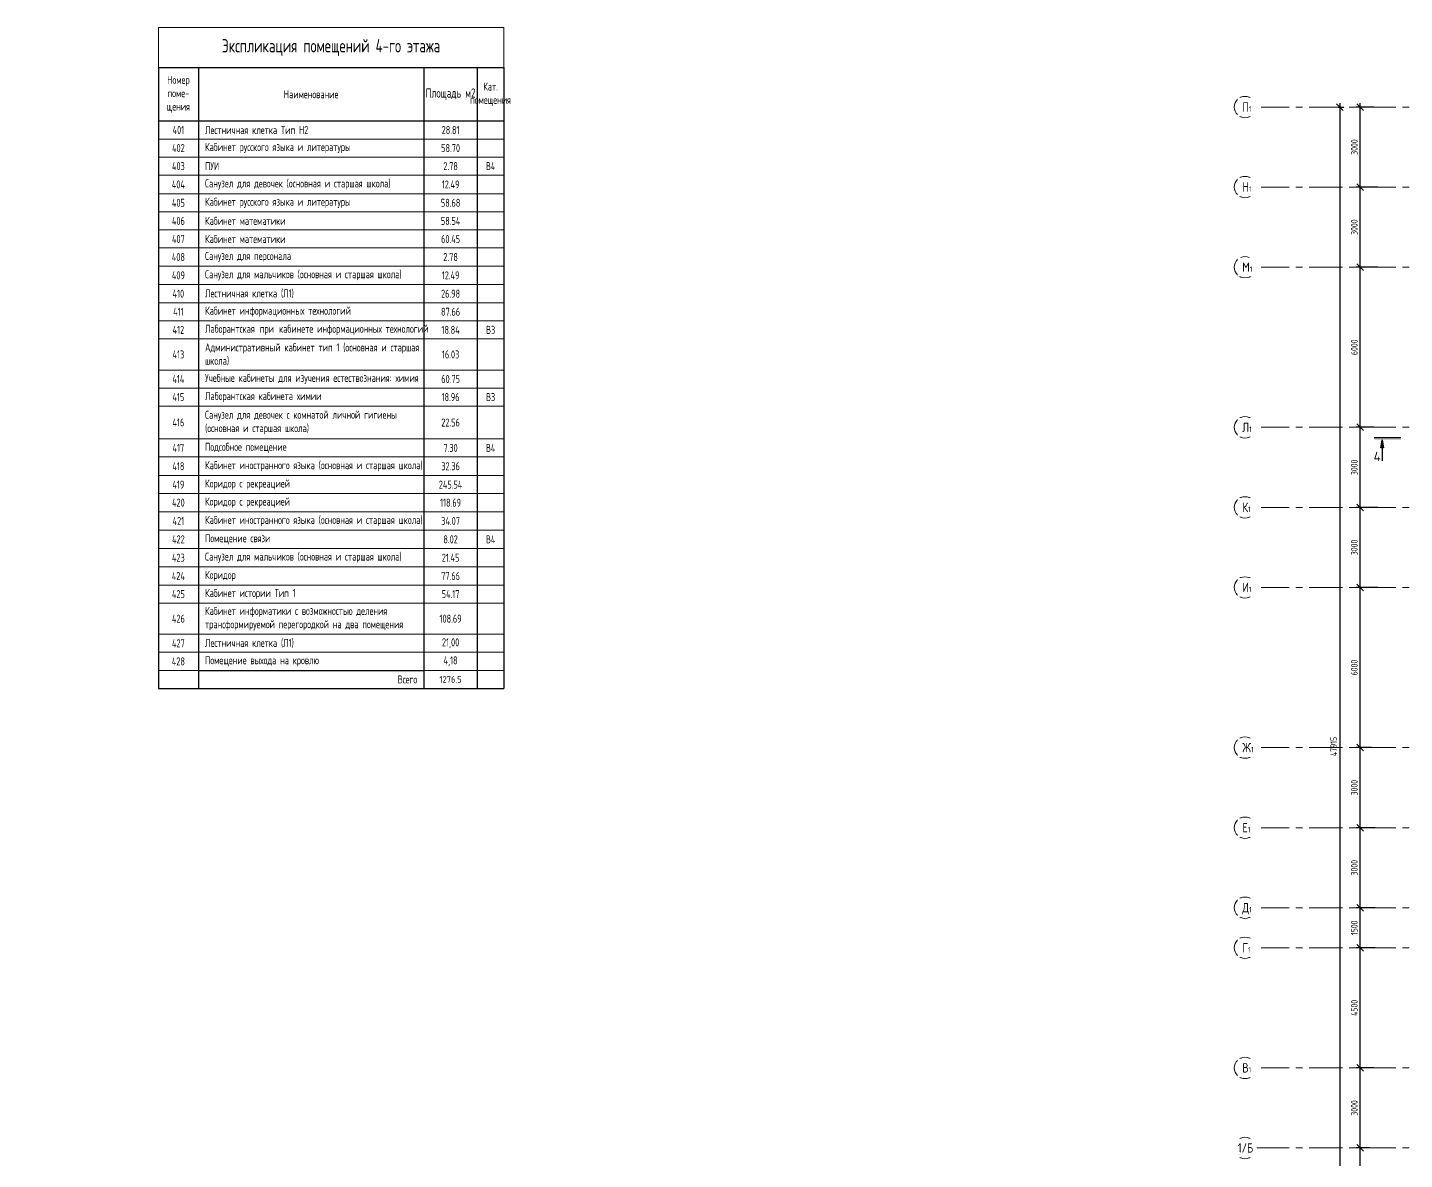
# Model space of a CAD drawing. Header units: millimetres. Extents: x -360149 to 682031, y -35655 to 209517.
# Drawn here: x 270949 to 322569, y 91172 to 133578 of the extents above; entities that cross this region are included whole.
import ezdxf
from ezdxf import colors
from ezdxf.entities.mleader import LeaderData, LeaderLine
from ezdxf.math import Vec2, Vec3

# ---------------------------------------------------------------- set-up
doc = ezdxf.new("R2010")
doc.units = ezdxf.units.MM
doc.header["$MEASUREMENT"] = 0
doc.header["$PDMODE"] = 3
doc.header["$PDSIZE"] = -4
doc.linetypes.add('CENTER', pattern=[2, 1.25, -0.25, 0.25, -0.25])
doc.layers.get('0').update_dxf_attribs({"color": 250, "lineweight": 9})
doc.layers.get('Defpoints').update_dxf_attribs({"color": 6})
for name, color, linetype, lineweight in [('АР_Оси', 195, 'Continuous', 9), ('АР_Оси размеры', 164, 'Continuous', 9), ('АР_Отметки', 250, 'Continuous', 15), ('АР_Разрезы', 175, 'Continuous', 9)]:
    doc.layers.add(name, color=color, linetype=linetype, lineweight=lineweight)
doc.layers.add('АР_Таблицы', color=250, linetype='Continuous')
doc.layers.add('Тонкая', color=7, linetype='Continuous')
doc.styles.add('ISOCPEUR', font='isocpeur.ttf', dxfattribs={"width": 0.7})
doc.styles.add('ISOCPEUR_2', font='isocpeur.ttf', dxfattribs={"width": 0.9, "height": 300})
doc.styles.add('METRO-STYLE', font='isocpeur.ttf', dxfattribs={"width": 0.9, "oblique": 15})
doc.styles.add('Архитект', font='isocpeur.ttf', dxfattribs={"width": 0.8, "oblique": 8})
doc.styles.add('ГОСТ 2.304', font='isocpeur.ttf', dxfattribs={"width": 0.7})
doc.dimstyles.new('СПДС', dxfattribs={"dimscale": 100, "dimtxt": 2.5, "dimasz": 2.5, "dimexe": 1.5, "dimexo": 0, "dimgap": 1, "dimtad": 1, "dimdec": 0, "dimrnd": 1, "dimtxsty": 'ГОСТ 2.304', "dimblk": 'OBLIQUE', "dimcen": 2.5, "dimdle": 1.5, "dimadec": 0, "dimazin": 2, "dimtfac": 0.75, "dimtdec": 0, "dimtmove": 1, "dimatfit": 3, "dimfxl": 1, "dimtolj": 1, "dimarcsym": 1})

# ---------------------------------------------------------------- blocks, each defined once
blk = doc.blocks.new('*T427')
at = {"layer": 'Defpoints', "color": 8, "linetype": 'ByBlock', "lineweight": 0, "ltscale": 100, "transparency": 16777216}
for p, q in [((0, 0), (12955, 0)), ((0, 0), (0, -1500)), ((12955, 0), (12955, -1500))]:
    blk.add_line(p, q, dxfattribs=at)
at = {"layer": 'АР_Таблицы', "color": 0, "linetype": 'ByBlock', "lineweight": 30, "ltscale": 100, "transparency": 16777216}
for p, q in [((0, -1500), (12955, -1500)), ((0, -1500), (0, -24761)), ((1500, -1500), (1500, -24761)), ((9955, -1500), (9955, -24761)), ((11955, -1500), (11955, -24761)), ((12955, -1500), (12955, -24761)), ((0, -3500), (12955, -3500)), ((1500, -24084), (9955, -24084)), ((0, -24761), (12955, -24761))]:
    blk.add_line(p, q, dxfattribs=at)
at = {"layer": 'АР_Таблицы', "color": 0, "linetype": 'ByBlock', "lineweight": -2, "ltscale": 100, "transparency": 16777216}
for p, q in [((0, -4177), (12955, -4177)), ((0, -4854), (12955, -4854)), ((0, -5531), (12955, -5531)), ((0, -6228), (1500, -6228)), ((9955, -6228), (12955, -6228)), ((0, -6905), (12955, -6905)), ((0, -7582), (12955, -7582)), ((0, -8258), (12955, -8258)), ((0, -8935), (12955, -8935)), ((0, -9632), (12955, -9632)), ((0, -10309), (1500, -10309)), ((9955, -10309), (12955, -10309)), ((0, -10986), (12955, -10986)), ((0, -11663), (1500, -11663)), ((9955, -11663), (12955, -11663)), ((0, -12830), (1500, -12830)), ((9955, -12830), (12955, -12830)), ((0, -13507), (12955, -13507)), ((0, -14184), (12955, -14184)), ((0, -15411), (12955, -15411)), ((0, -16088), (12955, -16088)), ((0, -16785), (12955, -16785)), ((0, -17462), (12955, -17462)), ((0, -18138), (12955, -18138)), ((0, -18835), (12955, -18835)), ((0, -19512), (12955, -19512)), ((0, -20209), (12955, -20209)), ((0, -20886), (12955, -20886)), ((0, -21563), (12955, -21563)), ((0, -22730), (12955, -22730)), ((0, -23407), (1500, -23407)), ((11955, -23407), (12955, -23407)), ((0, -24084), (1500, -24084)), ((11955, -24084), (12955, -24084))]:
    blk.add_line(p, q, dxfattribs=at)
at = {"layer": 'АР_Таблицы', "color": 0, "linetype": 'ByBlock', "lineweight": 9, "ltscale": 100, "transparency": 16777216}
for p, q in [((1500, -6228), (9955, -6228)), ((1500, -10309), (9955, -10309)), ((1500, -11663), (9955, -11663)), ((1500, -12830), (9955, -12830)), ((1500, -23407), (11955, -23407)), ((9955, -24084), (11955, -24084))]:
    blk.add_line(p, q, dxfattribs=at)
at = {"layer": 'АР_Таблицы', "ltscale": 100, "transparency": 16777216}
for s, insert, char_height, width, attachment_point, style in [('Экспликация помещений 4-го этажа', (6477, -750), 500, 12854.8, 5, 'ISOCPEUR'), ('Номер поме- щения', (750, -2500), 300, 1400, 5, 'ISOCPEUR'), ('Кат. помещения', (12455, -2500), 300, 900, 5, 'ISOCPEUR'), ('Наименование', (5727, -2500), 300, 8354.8, 5, 'ISOCPEUR'), ('Площадь м2', (10955, -2500), 350, 1900, 5, 'ISOCPEUR'), ('401', (750, -3838), 300, 1223.08, 5, 'ISOCPEUR'), ('Лестничная клетка Тип Н2', (1750, -3838), 300, 7954.8, 4, 'ISOCPEUR'), ('28.81', (10955, -3838), 300, 1500, 5, 'ISOCPEUR'), ('402', (750, -4515), 300, 1223.08, 5, 'ISOCPEUR'), ('{\\W0.7;\\C7;Кабинет русского языка и литературы}', (1750, -4515), 300, 7954.8, 4, 'ISOCPEUR'), ('58.70', (10955, -4515), 300, 1500, 5, 'ISOCPEUR'), ('403', (750, -5192), 300, 1223.08, 5, 'ISOCPEUR'), ('ПУИ', (1750, -5192), 300, 7954.8, 4, 'ISOCPEUR'), ('2.78', (10955, -5192), 300, 1500, 5, 'ISOCPEUR'), ('{\\C1;В4}', (12455, -5192), 300, 900, 5, 'ISOCPEUR'), ('Санузел для девочек (основная и старшая школа)', (1750, -5879), 300, 7954.8, 4, 'ISOCPEUR'), ('404', (750, -5879), 300, 1223.08, 5, 'ISOCPEUR'), ('12.49', (10955, -5879), 300, 1500, 5, 'ISOCPEUR'), ('405', (750, -6566), 300, 1223.08, 5, 'ISOCPEUR'), ('{\\W0.7;\\C7;Кабинет русского языка и литературы}', (1750, -6566), 300, 7954.8, 4, 'ISOCPEUR'), ('58.68', (10955, -6566), 300, 1500, 5, 'ISOCPEUR'), ('406', (750, -7243), 300, 1223.08, 5, 'ISOCPEUR'), ('{\\C7;Кабинет математики}', (1750, -7243), 300, 7954.8, 4, 'ISOCPEUR'), ('58.54', (10955, -7243), 300, 1500, 5, 'ISOCPEUR'), ('407', (750, -7920), 300, 1223.08, 5, 'ISOCPEUR'), ('{\\C7;Кабинет математики}', (1750, -7920), 300, 7954.8, 4, 'ISOCPEUR'), ('60.45', (10955, -7920), 300, 1500, 5, 'ISOCPEUR'), ('408', (750, -8597), 300, 1223.08, 5, 'ISOCPEUR'), ('Санузел для персонала', (1750, -8597), 300, 7954.8, 4, 'ISOCPEUR'), ('2.78', (10955, -8597), 300, 1500, 5, 'ISOCPEUR'), ('409', (750, -9284), 300, 1223.08, 5, 'ISOCPEUR'), ('Санузел для мальчиков (основная и старшая школа)', (1750, -9284), 300, 7954.8, 4, 'ISOCPEUR'), ('12.49', (10955, -9284), 300, 1500, 5, 'ISOCPEUR'), ('Лестничная клетка (Л1)', (1750, -9971), 300, 7954.8, 4, 'ISOCPEUR'), ('410', (750, -9971), 300, 1223.08, 5, 'ISOCPEUR'), ('26.98', (10955, -9971), 300, 1500, 5, 'ISOCPEUR'), ('411', (750, -10648), 300, 1223.08, 5, 'ISOCPEUR'), ('{\\C7;Кабинет информационных технологий}', (1750, -10648), 300, 7954.8, 4, 'ISOCPEUR'), ('87.66', (10955, -10648), 300, 1500, 5, 'ISOCPEUR'), ('412', (750, -11325), 300, 1223.08, 5, 'ISOCPEUR'), ('{\\C7;Лаборантская\\Q15;\\W1; \\Q0;\\W0.7;при{\\W1; }кабинете информационных технологий}', (1750, -11325), 300, 7954.8, 4, 'ISOCPEUR'), ('18.84', (10955, -11325), 300, 1500, 5, 'ISOCPEUR'), ('{\\C1;В3}', (12455, -11325), 300, 900, 5, 'ISOCPEUR'), ('Административный кабинет тип 1 (основная и старшая школа)', (1750, -12247), 300, 7954.8, 4, 'ISOCPEUR'), ('413', (750, -12247), 300, 1223.08, 5, 'ISOCPEUR'), ('16.03', (10955, -12247), 300, 1500, 5, 'ISOCPEUR'), ('414', (750, -13168), 300, 1223.08, 5, 'ISOCPEUR'), ('Учебные кабинеты {\\C7;для изучения естествознания: химия}', (1750, -13168), 300, 7954.8, 4, 'ISOCPEUR'), ('60.75', (10955, -13168), 300, 1500, 5, 'ISOCPEUR'), ('415', (750, -13845), 300, 1223.08, 5, 'ISOCPEUR'), ('{\\C7;Лаборантская кабинета химии}', (1750, -13845), 300, 7954.8, 4, 'ISOCPEUR'), ('18.96', (10955, -13845), 300, 1500, 5, 'ISOCPEUR'), ('{\\Q0;\\W0.7;\\C1;В3}', (12455, -13845), 300, 900, 5, 'Архитект'), ('Санузел для девочек {\\C7;с комнатой личной гигиены }(основная и старшая школа)', (1750, -14797), 300, 7954.8, 4, 'ISOCPEUR'), ('416', (750, -14797), 300, 1223.08, 5, 'ISOCPEUR'), ('22.56', (10955, -14797), 300, 1500, 5, 'ISOCPEUR'), ('417', (750, -15749), 300, 1223.08, 5, 'ISOCPEUR'), ('Подсобное помещение', (1750, -15749), 300, 7954.8, 4, 'ISOCPEUR'), ('7.30', (10955, -15749), 300, 1500, 5, 'ISOCPEUR'), ('{\\Q0;\\W0.7;\\C1;В4}', (12455, -15749), 300, 900, 5, 'Архитект'), ('418', (750, -16436), 300, 1223.08, 5, 'ISOCPEUR'), ('{\\C7;Кабинет иностранного языка (основная и старшая школа)}', (1750, -16436), 300, 7954.8, 4, 'ISOCPEUR'), ('32.36', (10955, -16436), 300, 1500, 5, 'ISOCPEUR'), ('419', (750, -17123), 300, 1223.08, 5, 'ISOCPEUR'), ('Коридор с рекреацией', (1750, -17123), 300, 7954.8, 4, 'ISOCPEUR'), ('245.54', (10955, -17123), 300, 1500, 5, 'ISOCPEUR'), ('420', (750, -17800), 300, 1223.08, 5, 'ISOCPEUR'), ('Коридор с рекреацией', (1750, -17800), 300, 7954.8, 4, 'ISOCPEUR'), ('118.69', (10955, -17800), 300, 1500, 5, 'ISOCPEUR'), ('421', (750, -18487), 300, 1223.08, 5, 'ISOCPEUR'), ('{\\C7;Кабинет иностранного языка (основная и старшая школа)}', (1750, -18487), 300, 7954.8, 4, 'ISOCPEUR'), ('34.07', (10955, -18487), 300, 1500, 5, 'ISOCPEUR'), ('422', (750, -19174), 300, 1223.08, 5, 'ISOCPEUR'), ('{\\W0.7;\\C7;Помещение связи}', (1750, -19174), 300, 7954.8, 4, 'ISOCPEUR'), ('8.02', (10955, -19174), 300, 1500, 5, 'ISOCPEUR'), ('{\\C1;В4}', (12455, -19174), 300, 900, 5, 'ISOCPEUR'), ('423', (750, -19861), 300, 1223.08, 5, 'ISOCPEUR'), ('Санузел для мальчиков (основная и старшая школа)', (1750, -19861), 300, 7954.8, 4, 'ISOCPEUR'), ('21.45', (10955, -19861), 300, 1500, 5, 'ISOCPEUR'), ('424', (750, -20548), 300, 1223.08, 5, 'ISOCPEUR'), ('Коридор', (1750, -20548), 300, 7954.8, 4, 'ISOCPEUR'), ('77.66', (10955, -20548), 300, 1500, 5, 'ISOCPEUR'), ('425', (750, -21225), 300, 1223.08, 5, 'ISOCPEUR'), ('{\\W0.7;\\C7;Кабинет истории Тип 1}', (1750, -21225), 300, 7954.8, 4, 'ISOCPEUR'), ('54.17', (10955, -21225), 300, 1500, 5, 'ISOCPEUR'), ('426', (750, -22147), 300, 1223.08, 5, 'ISOCPEUR'), ('{\\C7;Кабинет информатики с возможностью деления трансформируемой перегородкой на два помещения}', (1750, -22147), 300, 7954.8, 4, 'ISOCPEUR'), ('108.69', (10955, -22147), 300, 1500, 5, 'ISOCPEUR'), ('427', (750, -23068), 300, 1223.08, 5, 'ISOCPEUR'), ('Лестничная клетка (Л1)', (1750, -23068), 300, 7954.8, 4, 'ISOCPEUR'), ('21,00', (10955, -23068), 300, 1500, 5, 'ISOCPEUR'), ('428', (750, -23745), 300, 1223.08, 5, 'ISOCPEUR'), ('Помещение выхода на кровлю', (1750, -23745), 300, 7954.8, 4, 'ISOCPEUR'), ('4,18', (10955, -23745), 300, 1500, 5, 'ISOCPEUR'), ('Всего', (9705, -24422), 300, 7954.8, 6, 'ISOCPEUR'), ('1276.5', (10955, -24422), 250, 1980, 5, 'ISOCPEUR_2')]:
    blk.add_mtext(s, dxfattribs=dict(at, insert=insert, char_height=char_height, width=width, attachment_point=attachment_point, style=style))
blk = doc.blocks.new('_Oblique')
at = {"color": 0, "linetype": 'ByBlock', "lineweight": -2}
blk.add_line((-0.5, -0.5), (0.5, 0.5), dxfattribs=at)
blk = doc.blocks.new('*D616')
at = {"layer": 'Defpoints', "color": 0, "lineweight": 30, "ltscale": 100, "transparency": 16777216}
for p in [(320912, 91601), (321254, 91601), (321254, 88601)]:
    blk.add_point(p, dxfattribs=at)
at = {"layer": 'АР_Оси размеры', "color": 0, "lineweight": -2, "ltscale": 100, "transparency": 16777216}
for p, q in [((321254, 91601), (320762, 91601)), ((320912, 88451), (320912, 91751)), ((321254, 88601), (320762, 88601))]:
    blk.add_line(p, q, dxfattribs=at)
at = {"layer": 'АР_Оси размеры', "color": 0, "lineweight": -2, "ltscale": 100, "transparency": 16777216, "xscale": 250, "yscale": 250, "zscale": 250}
for p, rotation in [((320912, 91601), 90), ((320912, 88601), 270)]:
    blk.add_blockref('_Oblique', p, dxfattribs=dict(at, rotation=rotation))
at = {"layer": 'АР_Оси размеры', "color": 0, "ltscale": 100, "transparency": 16777216, "insert": (320687, 90101), "char_height": 250, "attachment_point": 5, "rotation": 90, "style": 'ГОСТ 2.304'}
blk.add_mtext('\\A1;3000', dxfattribs=at)
blk = doc.blocks.new('*D617')
at = {"layer": 'Defpoints', "color": 0, "lineweight": 30, "ltscale": 100, "transparency": 16777216}
for p in [(320912, 94601), (321421, 94601), (321254, 91601)]:
    blk.add_point(p, dxfattribs=at)
at = {"layer": 'АР_Оси размеры', "color": 0, "lineweight": -2, "ltscale": 100, "transparency": 16777216}
for p, q in [((321421, 94601), (320762, 94601)), ((320912, 91451), (320912, 94751)), ((321254, 91601), (320762, 91601))]:
    blk.add_line(p, q, dxfattribs=at)
at = {"layer": 'АР_Оси размеры', "color": 0, "lineweight": -2, "ltscale": 100, "transparency": 16777216, "xscale": 250, "yscale": 250, "zscale": 250}
for p, rotation in [((320912, 94601), 90), ((320912, 91601), 270)]:
    blk.add_blockref('_Oblique', p, dxfattribs=dict(at, rotation=rotation))
at = {"layer": 'АР_Оси размеры', "color": 0, "ltscale": 100, "transparency": 16777216, "insert": (320687, 93101), "char_height": 250, "attachment_point": 5, "rotation": 90, "style": 'ГОСТ 2.304'}
blk.add_mtext('\\A1;3000', dxfattribs=at)
blk = doc.blocks.new('*D618')
at = {"layer": 'Defpoints', "color": 0, "lineweight": 30, "ltscale": 100, "transparency": 16777216}
for p in [(320912, 99101), (321475, 99101), (321421, 94601)]:
    blk.add_point(p, dxfattribs=at)
at = {"layer": 'АР_Оси размеры', "color": 0, "lineweight": -2, "ltscale": 100, "transparency": 16777216}
for p, q in [((320912, 94451), (320912, 99251)), ((321475, 99101), (320762, 99101)), ((321421, 94601), (320762, 94601))]:
    blk.add_line(p, q, dxfattribs=at)
at = {"layer": 'АР_Оси размеры', "color": 0, "lineweight": -2, "ltscale": 100, "transparency": 16777216, "xscale": 250, "yscale": 250, "zscale": 250}
for p, rotation in [((320912, 99101), 90), ((320912, 94601), 270)]:
    blk.add_blockref('_Oblique', p, dxfattribs=dict(at, rotation=rotation))
at = {"layer": 'АР_Оси размеры', "color": 0, "ltscale": 100, "transparency": 16777216, "insert": (320687, 96851), "char_height": 250, "attachment_point": 5, "rotation": 90, "style": 'ГОСТ 2.304'}
blk.add_mtext('\\A1;4500', dxfattribs=at)
blk = doc.blocks.new('*D619')
at = {"layer": 'Defpoints', "color": 0, "lineweight": 30, "ltscale": 100, "transparency": 16777216}
for p in [(320912, 100601), (321475, 100601), (321475, 99101)]:
    blk.add_point(p, dxfattribs=at)
at = {"layer": 'АР_Оси размеры', "color": 0, "lineweight": -2, "ltscale": 100, "transparency": 16777216}
for p, q in [((320912, 98951), (320912, 100751)), ((321475, 100601), (320762, 100601)), ((321475, 99101), (320762, 99101))]:
    blk.add_line(p, q, dxfattribs=at)
at = {"layer": 'АР_Оси размеры', "color": 0, "lineweight": -2, "ltscale": 100, "transparency": 16777216, "xscale": 250, "yscale": 250, "zscale": 250}
for p, rotation in [((320912, 100601), 90), ((320912, 99101), 270)]:
    blk.add_blockref('_Oblique', p, dxfattribs=dict(at, rotation=rotation))
at = {"layer": 'АР_Оси размеры', "color": 0, "ltscale": 100, "transparency": 16777216, "insert": (320687, 99851), "char_height": 250, "attachment_point": 5, "rotation": 90, "style": 'ГОСТ 2.304'}
blk.add_mtext('\\A1;1500', dxfattribs=at)
blk = doc.blocks.new('*D620')
at = {"layer": 'Defpoints', "color": 0, "lineweight": 30, "ltscale": 100, "transparency": 16777216}
for p in [(320912, 103601), (321335, 103601), (321475, 100601)]:
    blk.add_point(p, dxfattribs=at)
at = {"layer": 'АР_Оси размеры', "color": 0, "lineweight": -2, "ltscale": 100, "transparency": 16777216}
for p, q in [((321335, 103601), (320762, 103601)), ((320912, 100451), (320912, 103751)), ((321475, 100601), (320762, 100601))]:
    blk.add_line(p, q, dxfattribs=at)
at = {"layer": 'АР_Оси размеры', "color": 0, "lineweight": -2, "ltscale": 100, "transparency": 16777216, "xscale": 250, "yscale": 250, "zscale": 250}
for p, rotation in [((320912, 103601), 90), ((320912, 100601), 270)]:
    blk.add_blockref('_Oblique', p, dxfattribs=dict(at, rotation=rotation))
at = {"layer": 'АР_Оси размеры', "color": 0, "ltscale": 100, "transparency": 16777216, "insert": (320687, 102101), "char_height": 250, "attachment_point": 5, "rotation": 90, "style": 'ГОСТ 2.304'}
blk.add_mtext('\\A1;3000', dxfattribs=at)
blk = doc.blocks.new('*D621')
at = {"layer": 'Defpoints', "color": 0, "lineweight": 30, "ltscale": 100, "transparency": 16777216}
for p in [(320912, 106601), (321335, 106601), (321475, 103601)]:
    blk.add_point(p, dxfattribs=at)
at = {"layer": 'АР_Оси размеры', "color": 0, "lineweight": -2, "ltscale": 100, "transparency": 16777216}
for p, q in [((321335, 106601), (320762, 106601)), ((320912, 103451), (320912, 106751)), ((321475, 103601), (320762, 103601))]:
    blk.add_line(p, q, dxfattribs=at)
at = {"layer": 'АР_Оси размеры', "color": 0, "lineweight": -2, "ltscale": 100, "transparency": 16777216, "xscale": 250, "yscale": 250, "zscale": 250}
for p, rotation in [((320912, 106601), 90), ((320912, 103601), 270)]:
    blk.add_blockref('_Oblique', p, dxfattribs=dict(at, rotation=rotation))
at = {"layer": 'АР_Оси размеры', "color": 0, "ltscale": 100, "transparency": 16777216, "insert": (320687, 105101), "char_height": 250, "attachment_point": 5, "rotation": 90, "style": 'ГОСТ 2.304'}
blk.add_mtext('\\A1;3000', dxfattribs=at)
blk = doc.blocks.new('*D622')
at = {"layer": 'Defpoints', "color": 0, "lineweight": 30, "ltscale": 100, "transparency": 16777216}
for p in [(320912, 112601), (321566, 112601), (321335, 106601)]:
    blk.add_point(p, dxfattribs=at)
at = {"layer": 'АР_Оси размеры', "color": 0, "lineweight": -2, "ltscale": 100, "transparency": 16777216}
for p, q in [((321566, 112601), (320762, 112601)), ((320912, 106451), (320912, 112751)), ((321335, 106601), (320762, 106601))]:
    blk.add_line(p, q, dxfattribs=at)
at = {"layer": 'АР_Оси размеры', "color": 0, "lineweight": -2, "ltscale": 100, "transparency": 16777216, "xscale": 250, "yscale": 250, "zscale": 250}
for p, rotation in [((320912, 112601), 90), ((320912, 106601), 270)]:
    blk.add_blockref('_Oblique', p, dxfattribs=dict(at, rotation=rotation))
at = {"layer": 'АР_Оси размеры', "color": 0, "ltscale": 100, "transparency": 16777216, "insert": (320687, 109601), "char_height": 250, "attachment_point": 5, "rotation": 90, "style": 'ГОСТ 2.304'}
blk.add_mtext('\\A1;6000', dxfattribs=at)
blk = doc.blocks.new('*D623')
at = {"layer": 'Defpoints', "color": 0, "lineweight": 30, "ltscale": 100, "transparency": 16777216}
for p in [(320912, 115601), (321423, 115601), (321566, 112601)]:
    blk.add_point(p, dxfattribs=at)
at = {"layer": 'АР_Оси размеры', "color": 0, "lineweight": -2, "ltscale": 100, "transparency": 16777216}
for p, q in [((320912, 112451), (320912, 115751)), ((321423, 115601), (320762, 115601)), ((321566, 112601), (320762, 112601))]:
    blk.add_line(p, q, dxfattribs=at)
at = {"layer": 'АР_Оси размеры', "color": 0, "lineweight": -2, "ltscale": 100, "transparency": 16777216, "xscale": 250, "yscale": 250, "zscale": 250}
for p, rotation in [((320912, 115601), 90), ((320912, 112601), 270)]:
    blk.add_blockref('_Oblique', p, dxfattribs=dict(at, rotation=rotation))
at = {"layer": 'АР_Оси размеры', "color": 0, "ltscale": 100, "transparency": 16777216, "insert": (320687, 114101), "char_height": 250, "attachment_point": 5, "rotation": 90, "style": 'ГОСТ 2.304'}
blk.add_mtext('\\A1;3000', dxfattribs=at)
blk = doc.blocks.new('*D624')
at = {"layer": 'Defpoints', "color": 0, "lineweight": 30, "ltscale": 100, "transparency": 16777216}
for p in [(320912, 118601), (321423, 118601), (321566, 115601)]:
    blk.add_point(p, dxfattribs=at)
at = {"layer": 'АР_Оси размеры', "color": 0, "lineweight": -2, "ltscale": 100, "transparency": 16777216}
for p, q in [((320912, 115451), (320912, 118751)), ((321423, 118601), (320762, 118601)), ((321566, 115601), (320762, 115601))]:
    blk.add_line(p, q, dxfattribs=at)
at = {"layer": 'АР_Оси размеры', "color": 0, "lineweight": -2, "ltscale": 100, "transparency": 16777216, "xscale": 250, "yscale": 250, "zscale": 250}
for p, rotation in [((320912, 118601), 90), ((320912, 115601), 270)]:
    blk.add_blockref('_Oblique', p, dxfattribs=dict(at, rotation=rotation))
at = {"layer": 'АР_Оси размеры', "color": 0, "ltscale": 100, "transparency": 16777216, "insert": (320687, 117101), "char_height": 250, "attachment_point": 5, "rotation": 90, "style": 'ГОСТ 2.304'}
blk.add_mtext('\\A1;3000', dxfattribs=at)
blk = doc.blocks.new('*D625')
at = {"layer": 'Defpoints', "color": 0, "lineweight": 30, "ltscale": 100, "transparency": 16777216}
for p in [(320912, 124601), (321571, 124601), (321423, 118601)]:
    blk.add_point(p, dxfattribs=at)
at = {"layer": 'АР_Оси размеры', "color": 0, "lineweight": -2, "ltscale": 100, "transparency": 16777216}
for p, q in [((321571, 124601), (320762, 124601)), ((320912, 118451), (320912, 124751)), ((321423, 118601), (320762, 118601))]:
    blk.add_line(p, q, dxfattribs=at)
at = {"layer": 'АР_Оси размеры', "color": 0, "lineweight": -2, "ltscale": 100, "transparency": 16777216, "xscale": 250, "yscale": 250, "zscale": 250}
for p, rotation in [((320912, 124601), 90), ((320912, 118601), 270)]:
    blk.add_blockref('_Oblique', p, dxfattribs=dict(at, rotation=rotation))
at = {"layer": 'АР_Оси размеры', "color": 0, "ltscale": 100, "transparency": 16777216, "insert": (320687, 121601), "char_height": 250, "attachment_point": 5, "rotation": 90, "style": 'ГОСТ 2.304'}
blk.add_mtext('\\A1;6000', dxfattribs=at)
blk = doc.blocks.new('*D626')
at = {"layer": 'Defpoints', "color": 0, "lineweight": 30, "ltscale": 100, "transparency": 16777216}
for p in [(320912, 127601), (321423, 127601), (321566, 124601)]:
    blk.add_point(p, dxfattribs=at)
at = {"layer": 'АР_Оси размеры', "color": 0, "lineweight": -2, "ltscale": 100, "transparency": 16777216}
for p, q in [((321423, 127601), (320762, 127601)), ((320912, 124451), (320912, 127751)), ((321566, 124601), (320762, 124601))]:
    blk.add_line(p, q, dxfattribs=at)
at = {"layer": 'АР_Оси размеры', "color": 0, "lineweight": -2, "ltscale": 100, "transparency": 16777216, "xscale": 250, "yscale": 250, "zscale": 250}
for p, rotation in [((320912, 127601), 90), ((320912, 124601), 270)]:
    blk.add_blockref('_Oblique', p, dxfattribs=dict(at, rotation=rotation))
at = {"layer": 'АР_Оси размеры', "color": 0, "ltscale": 100, "transparency": 16777216, "insert": (320687, 126101), "char_height": 250, "attachment_point": 5, "rotation": 90, "style": 'ГОСТ 2.304'}
blk.add_mtext('\\A1;3000', dxfattribs=at)
blk = doc.blocks.new('*D627')
at = {"layer": 'Defpoints', "color": 0, "lineweight": 30, "ltscale": 100, "transparency": 16777216}
for p in [(320912, 130601), (321423, 130601), (321566, 127601)]:
    blk.add_point(p, dxfattribs=at)
at = {"layer": 'АР_Оси размеры', "color": 0, "lineweight": -2, "ltscale": 100, "transparency": 16777216}
for p, q in [((321423, 130601), (320762, 130601)), ((320912, 127451), (320912, 130751)), ((321566, 127601), (320762, 127601))]:
    blk.add_line(p, q, dxfattribs=at)
at = {"layer": 'АР_Оси размеры', "color": 0, "lineweight": -2, "ltscale": 100, "transparency": 16777216, "xscale": 250, "yscale": 250, "zscale": 250}
for p, rotation in [((320912, 130601), 90), ((320912, 127601), 270)]:
    blk.add_blockref('_Oblique', p, dxfattribs=dict(at, rotation=rotation))
at = {"layer": 'АР_Оси размеры', "color": 0, "ltscale": 100, "transparency": 16777216, "insert": (320687, 129101), "char_height": 250, "attachment_point": 5, "rotation": 90, "style": 'ГОСТ 2.304'}
blk.add_mtext('\\A1;3000', dxfattribs=at)
blk = doc.blocks.new('*D628')
at = {"layer": 'Defpoints', "color": 0, "lineweight": 30, "ltscale": 100, "transparency": 16777216}
for p in [(320085, 130601), (320085, 82686), (320141, 82686)]:
    blk.add_point(p, dxfattribs=at)
at = {"layer": 'АР_Оси размеры', "color": 0, "lineweight": -2, "ltscale": 100, "transparency": 16777216}
for p, q in [((320085, 130601), (320291, 130601)), ((320141, 130751), (320141, 82536)), ((320085, 82686), (320291, 82686))]:
    blk.add_line(p, q, dxfattribs=at)
at = {"layer": 'АР_Оси размеры', "color": 0, "lineweight": -2, "ltscale": 100, "transparency": 16777216, "xscale": 250, "yscale": 250, "zscale": 250}
for p, rotation in [((320141, 130601), 90), ((320141, 82686), 270)]:
    blk.add_blockref('_Oblique', p, dxfattribs=dict(at, rotation=rotation))
at = {"layer": 'АР_Оси размеры', "color": 0, "ltscale": 100, "transparency": 16777216, "insert": (319916, 106643), "char_height": 250, "attachment_point": 5, "rotation": 90, "style": 'ГОСТ 2.304'}
blk.add_mtext('\\A1;47915', dxfattribs=at)
blk = doc.blocks.new('A$C60573c2e')
at = {"layer": 'АР_Разрезы', "ltscale": 100}
h = blk.add_hatch(color=5, dxfattribs=at)
h.dxf.hatch_style = 1
h.paths.add_polyline_path([(-689, -12469), (-689, -12399), (-1689, -12399), (-1689, -12469)])
h.paths.add_polyline_path([(-1339, -12769), (-1389, -12469), (-1389, -12769)])
h.paths.add_polyline_path([(-1389, -12769), (-1389, -12469), (-1440, -12769)])
at = {"layer": 'АР_Разрезы', "color": 5, "lineweight": 25, "ltscale": 100}
for p, q in [((-689, -12399, -2792), (-1689, -12399, -2792)), ((-1440, -12769, -2792), (-1389, -12469, -2792)), ((-1339, -12769, -2792), (-1440, -12769, -2792)), ((-1389, -12469, -2792), (-1339, -12769, -2792))]:
    blk.add_line(p, q, dxfattribs=at)
at = {"layer": 'АР_Разрезы', "color": 5, "lineweight": 25, "ltscale": 100, "elevation": -2792}
blk.add_lwpolyline([(-1389, -12469), (-1389, -13252)], dxfattribs=at)
at = {"layer": 'АР_Разрезы', "color": 5, "lineweight": 25, "ltscale": 100, "insert": (-1710, -12919, -2792), "char_height": 350, "width": 583.33, "attachment_point": 1, "style": 'METRO-STYLE'}
blk.add_mtext('{\\Q0;\\W1;4}', dxfattribs=at)
blk = doc.blocks.new('_DotSmall')
at = {"color": 0, "linetype": 'ByBlock', "const_width": 0.5}
blk.add_lwpolyline([(-0.0625, 0, 1), (0.0625, 0, 1)], format="xyb", close=True, dxfattribs=at)

msp = doc.modelspace()

# ---------------------------------------------------------------- linework, layer by layer
at = {"layer": 'АР_Оси', "linetype": 'CENTER', "ltscale": 1000}
for p, q in [((316990.86, 130600.68), (400169.26, 130600.68)), ((316990.86, 127600.68), (400169.26, 127600.68)), ((316990.86, 124600.68), (400169.26, 124600.68)), ((316990.86, 118600.68), (400169.26, 118600.68)), ((316990.86, 115600.68), (400169.26, 115600.68)), ((316990.86, 112600.68), (400169.26, 112600.68)), ((316990.86, 106600.68), (400169.26, 106600.68)), ((316990.86, 103600.68), (400169.26, 103600.68)), ((316990.86, 100600.68), (400169.26, 100600.68)), ((316990.86, 99100.68), (400169.26, 99100.68)), ((316990.86, 94600.68), (400169.26, 94600.68)), ((316990.86, 91600.68), (400169.26, 91600.68))]:
    msp.add_line(p, q, dxfattribs=at)
at = {"layer": 'АР_Оси', "ltscale": 0.5}
for centre in [(316590.86, 130600.68), (316590.86, 127600.68), (316590.86, 124600.68), (316590.86, 118600.68), (316590.86, 115600.68), (316590.86, 112600.68), (316590.86, 106600.68), (316590.86, 103600.68), (316590.86, 100600.68), (316590.86, 99100.68), (316590.86, 94600.68), (316590.86, 91600.68)]:
    msp.add_circle(centre, 400, dxfattribs=at)

# ---------------------------------------------------------------- block references
msp.add_blockref('*T427', (275853.96, 133578.4))
at = {"layer": 'Тонкая', "color": 31, "ltscale": 100, "true_color": 0xfecc66}
msp.add_blockref('A$C60573c2e', (323124.55, 130600.68), dxfattribs=at)

# ---------------------------------------------------------------- dimensions: what is measured, and where the dimension line sits
at = {"layer": 'АР_Оси размеры', "ltscale": 100}
for base, p1, p2, picture, middle in [((320141.31, 82685.68), (320085.5, 130600.68), (320085.5, 82685.68), '*D628', (319916.31, 106643.18)), ((320911.87, 130600.68), (321566.14, 127600.68), (321423.14, 130600.68), '*D627', (320686.87, 129100.68)), ((320911.87, 127600.68), (321566.14, 124600.68), (321423.14, 127600.68), '*D626', (320686.87, 126100.68)), ((320911.87, 124600.68), (321423.14, 118600.68), (321571.31, 124600.68), '*D625', (320686.87, 121600.68)), ((320911.87, 118600.68), (321566.14, 115600.68), (321423.14, 118600.68), '*D624', (320686.87, 117100.68)), ((320911.87, 115600.68), (321566.14, 112600.68), (321423.14, 115600.68), '*D623', (320686.87, 114100.68)), ((320911.87, 112600.68), (321335.35, 106600.68), (321566.14, 112600.68), '*D622', (320686.87, 109600.68)), ((320911.87, 106600.68), (321474.84, 103600.68), (321335.35, 106600.68), '*D621', (320686.87, 105100.68)), ((320911.87, 103600.68), (321474.84, 100600.68), (321335.35, 103600.68), '*D620', (320686.87, 102100.68)), ((320911.87, 100600.68), (321474.84, 99100.68), (321474.84, 100600.68), '*D619', (320686.87, 99850.68)), ((320911.87, 99100.68), (321420.78, 94600.68), (321474.84, 99100.68), '*D618', (320686.87, 96850.68)), ((320911.87, 94600.68), (321253.81, 91600.68), (321420.78, 94600.68), '*D617', (320686.87, 93100.68)), ((320911.87, 91600.68), (321253.81, 88600.68), (321253.81, 91600.68), '*D616', (320686.87, 90100.68))]:
    dim = msp.add_linear_dim(base=base, p1=p1, p2=p2, angle=90, dimstyle='СПДС', dxfattribs=at)
    dim.commit()
    dim.dimension.update_dxf_attribs({"geometry": picture, "text_midpoint": middle})

# ---------------------------------------------------------------- next in the draw order: texts
at = {"layer": 'АР_Оси', "char_height": 350, "width": 528.8202, "attachment_point": 1, "line_spacing_factor": 1.149209, "style": 'ГОСТ 2.304', "bg_fill": 2}
for s, insert in [('{\\W0.8;П\\H0.57143x;1}', (316491.04, 130778.46)), ('{\\W0.8;Н\\H0.57143x;1}', (316491.04, 127778.46)), ('{\\W0.8;М\\H0.57143x;1}', (316491.04, 124778.46)), ('{\\W0.8;Л\\H0.57143x;1}', (316491.04, 118778.46)), ('{\\W0.8;К\\H0.57143x;1}', (316491.04, 115778.46)), ('{\\W0.8;И\\H0.57143x;1}', (316491.04, 112778.46)), ('{\\W0.8;Ж\\H0.57143x;1}', (316491.04, 106778.46)), ('{\\W0.8;Е\\H0.57143x;1}', (316491.04, 103778.46)), ('{\\W0.8;Д\\H0.57143x;1}', (316491.04, 100778.46)), ('{\\W0.8;Г\\H0.57143x;1}', (316491.04, 99278.46)), ('{\\W0.8;В\\H0.57143x;1}', (316491.04, 94778.46)), ('{\\W0.8;1/Б}', (316326.08, 91778.46))]:
    msp.add_mtext(s, dxfattribs=dict(at, insert=insert))

# ---------------------------------------------------------------- next in the draw order: leaders
at = {"layer": 'АР_Отметки'}
ml = msp.add_multileader_mtext('Standard', dxfattribs=at)
ml.set_content('Л.4', color=256, style='ISOCPEUR')
ml.set_leader_properties(color=256, linetype='Continuous', lineweight=-1)
ml.set_arrow_properties(name='DOTSMALL')
ml.build(insert=Vec2(0, 0))
ml.multileader.update_dxf_attribs({"has_text_frame": 1, "text_left_attachment_type": 4, "text_right_attachment_type": 4, "dogleg_length": 100, "arrow_head_size": 180})
ctx = ml.context
ctx.base_point, ctx.char_height, ctx.arrow_head_size, ctx.landing_gap_size, ctx.plane_origin = Vec3(492034.94, 129862.56), 250, 180, 50, Vec3(520155.38, 117704.9)
ctx.left_attachment, ctx.right_attachment = 4, 4
notes = []
notes.append((ctx, [(0, (0, 0, 0), (0, 0), (1, 0), 1, [])]))
ctx.mtext.insert, ctx.mtext.width, ctx.mtext.line_spacing_style, ctx.mtext.flow_direction = Vec3(492084.94, 130195.89), 852.697, 2, 5
for ctx, leaders in notes:
    for number, flags, end, landing, length, lines in leaders:
        leader = LeaderData()
        leader.index, (leader.has_last_leader_line, leader.has_dogleg_vector, leader.attachment_direction) = number, flags
        leader.last_leader_point, leader.dogleg_vector, leader.dogleg_length = Vec3(end), Vec3(landing), length
        for number, points, colour, breaks in lines:
            line = LeaderLine()
            line.index, line.vertices, line.color, line.breaks = number, Vec3.list(points), colors.encode_raw_color(colour), breaks
            leader.lines.append(line)
        ctx.leaders.append(leader)

doc.saveas('drawing.dxf')
